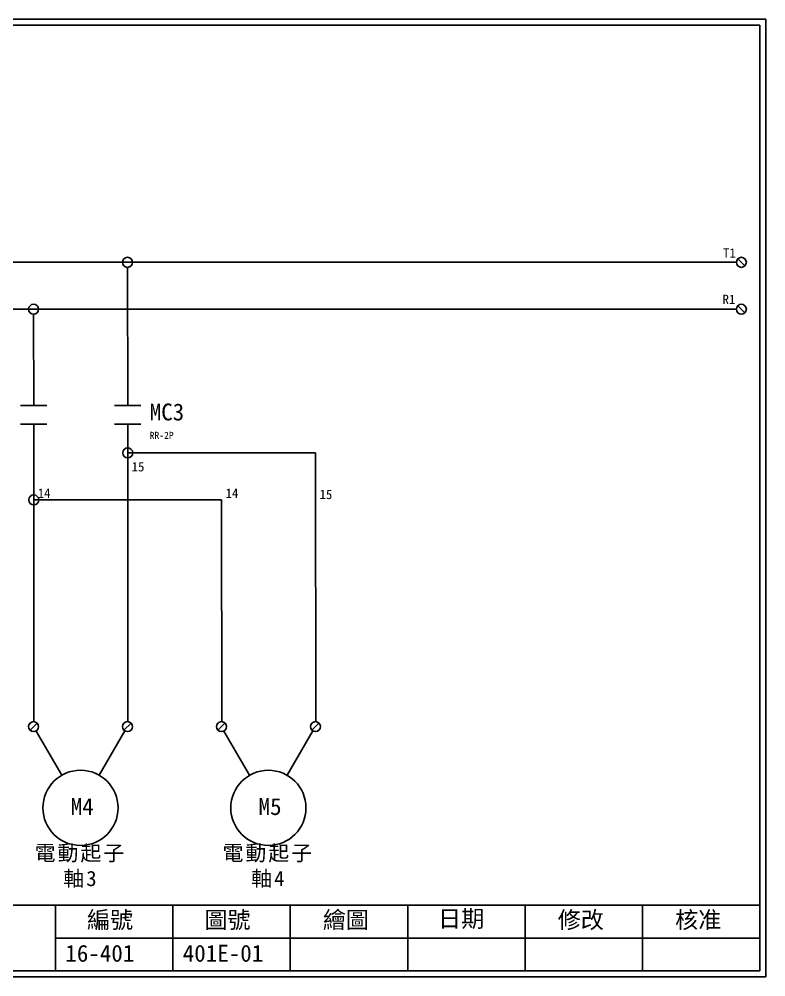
# Model space of a CAD drawing. Extents: x 10 to 297, y 3 to 207.
# Drawn here: x 138 to 297, y 3 to 207 of the extents above; entities that cross this region are included whole.
import ezdxf

# ---------------------------------------------------------------- set-up
doc = ezdxf.new("R2010")
doc.units = 0
doc.layers.get('0').update_dxf_attribs({"linetype": 'CONTINUOUS'})
for name, color, linetype in [('7', 7, 'CONTINUOUS'), ('圖框層', 7, 'CONTINUOUS'), ('標尺寸層', 3, 'CONTINUOUS')]:
    doc.layers.add(name, color=color, linetype=linetype)
doc.styles.add('STSL', font='kaiu.ttf')
doc.styles.add('標楷體', font='kaiu.ttf')

msp = doc.modelspace()

# ---------------------------------------------------------------- linework, layer by layer
for p, q in [((290.72, 155.18), (42.17, 155.18)), ((161.1, 154.11), (161.14, 124.67)), ((290.72, 145.18), (22.17, 145.18)), ((141.1, 144.11), (141.14, 124.67)), ((141.85, 57.05), (140.34, 55.53)), ((147.09, 45.92), (141.63, 55.36)), ((155.09, 45.92), (160.55, 55.37)), ((161.85, 57.05), (160.34, 55.53)), ((181.85, 57.05), (180.34, 55.53)), ((187.09, 45.92), (181.63, 55.36)), ((195.09, 45.92), (200.55, 55.37)), ((201.85, 57.05), (200.34, 55.53))]:
    msp.add_line(p, q)
for centre, radius in [((161.1, 155.18), 1.07), ((141.1, 145.18), 1.07), ((161.14, 114.58), 1.07), ((141.14, 104.58), 1.07), ((141.1, 56.29), 1.07), ((161.1, 56.29), 1.07), ((181.1, 56.29), 1.07), ((201.1, 56.29), 1.07), ((151.09, 38.99), 8), ((191.09, 38.99), 8)]:
    msp.add_circle(centre, radius)
at = {"layer": '7'}
for centre in [(291.79, 155.18), (291.79, 145.18)]:
    msp.add_circle(centre, 1.07, dxfattribs=at)
at = {"layer": '圖框層', "color": 7}
for p, q in [((297, 206.97), (10, 206.97)), ((297, 3), (297, 206.97)), ((295.75, 205.72), (11.25, 205.72)), ((295.75, 4.25), (295.75, 205.72)), ((11.25, 18.25), (295.75, 18.25)), ((145.75, 4.25), (145.75, 18.25)), ((170.75, 4.25), (170.75, 18.25)), ((195.75, 4.25), (195.75, 18.25)), ((220.75, 4.25), (220.75, 18.25)), ((245.75, 4.25), (245.75, 18.25)), ((270.75, 4.25), (270.75, 18.25)), ((145.75, 11.25), (295.75, 11.25)), ((11.25, 4.25), (295.75, 4.25)), ((10, 3), (297, 3))]:
    msp.add_line(p, q, dxfattribs=at)
at = {"layer": '標尺寸層', "color": 7}
for p, q in [((291.03, 155.94), (292.54, 154.42)), ((291.03, 145.94), (292.54, 144.42)), ((138.35, 124.67), (143.92, 124.67)), ((158.35, 124.67), (163.92, 124.67)), ((138.35, 120.7), (143.92, 120.7)), ((141.14, 120.7), (141.16, 57.36)), ((158.35, 120.7), (163.92, 120.7)), ((161.14, 120.7), (161.16, 57.36)), ((161.14, 114.58), (201.14, 114.6)), ((201.14, 114.6), (201.16, 57.36)), ((141.14, 104.58), (181.14, 104.6)), ((181.14, 104.6), (181.17, 57.36))]:
    msp.add_line(p, q, dxfattribs=at)

# ---------------------------------------------------------------- texts
at = {"color": 0, "char_height": 3.25, "width": 24.1454, "attachment_point": 2, "style": '標楷體'}
for s, insert in [('{\\T1.1;電動起子\\P軸3}', (151.09, 30.99)), ('{\\T1.1;電動起子\\P軸4}', (191.09, 30.99))]:
    msp.add_mtext(s, dxfattribs=dict(at, insert=insert))
at = {"layer": '圖框層', "color": 4, "style": 'STSL'}
for s, height, p in [('T1', 2, (287.88, 156.17)), ('R1', 2, (287.79, 146.28)), ('MC3', 3.6, (165.82, 121.51)), ('RR-2P', 1.5, (165.82, 117.58)), ('15', 2, (161.98, 110.64)), ('14', 2, (141.98, 105)), ('14', 2, (181.98, 105)), ('15', 2, (201.98, 104.75)), ('M4', 3.6, (149, 37.47)), ('M5', 3.6, (189, 37.47)), ('編號', 3.6, (152.47, 13.34)), ('圖號', 3.6, (177.47, 13.34)), ('繪圖', 3.6, (202.69, 13.34)), ('日期', 3.6, (227.22, 13.59)), ('修改', 3.6, (252.69, 13.34)), ('核准', 3.6, (277.69, 13.34)), ('16-401', 3.6, (147.86, 6.22)), ('401E-01', 3.6, (172.86, 6.22))]:
    msp.add_text(s, height=height, dxfattribs=at).set_placement(p)

doc.saveas('drawing.dxf')
